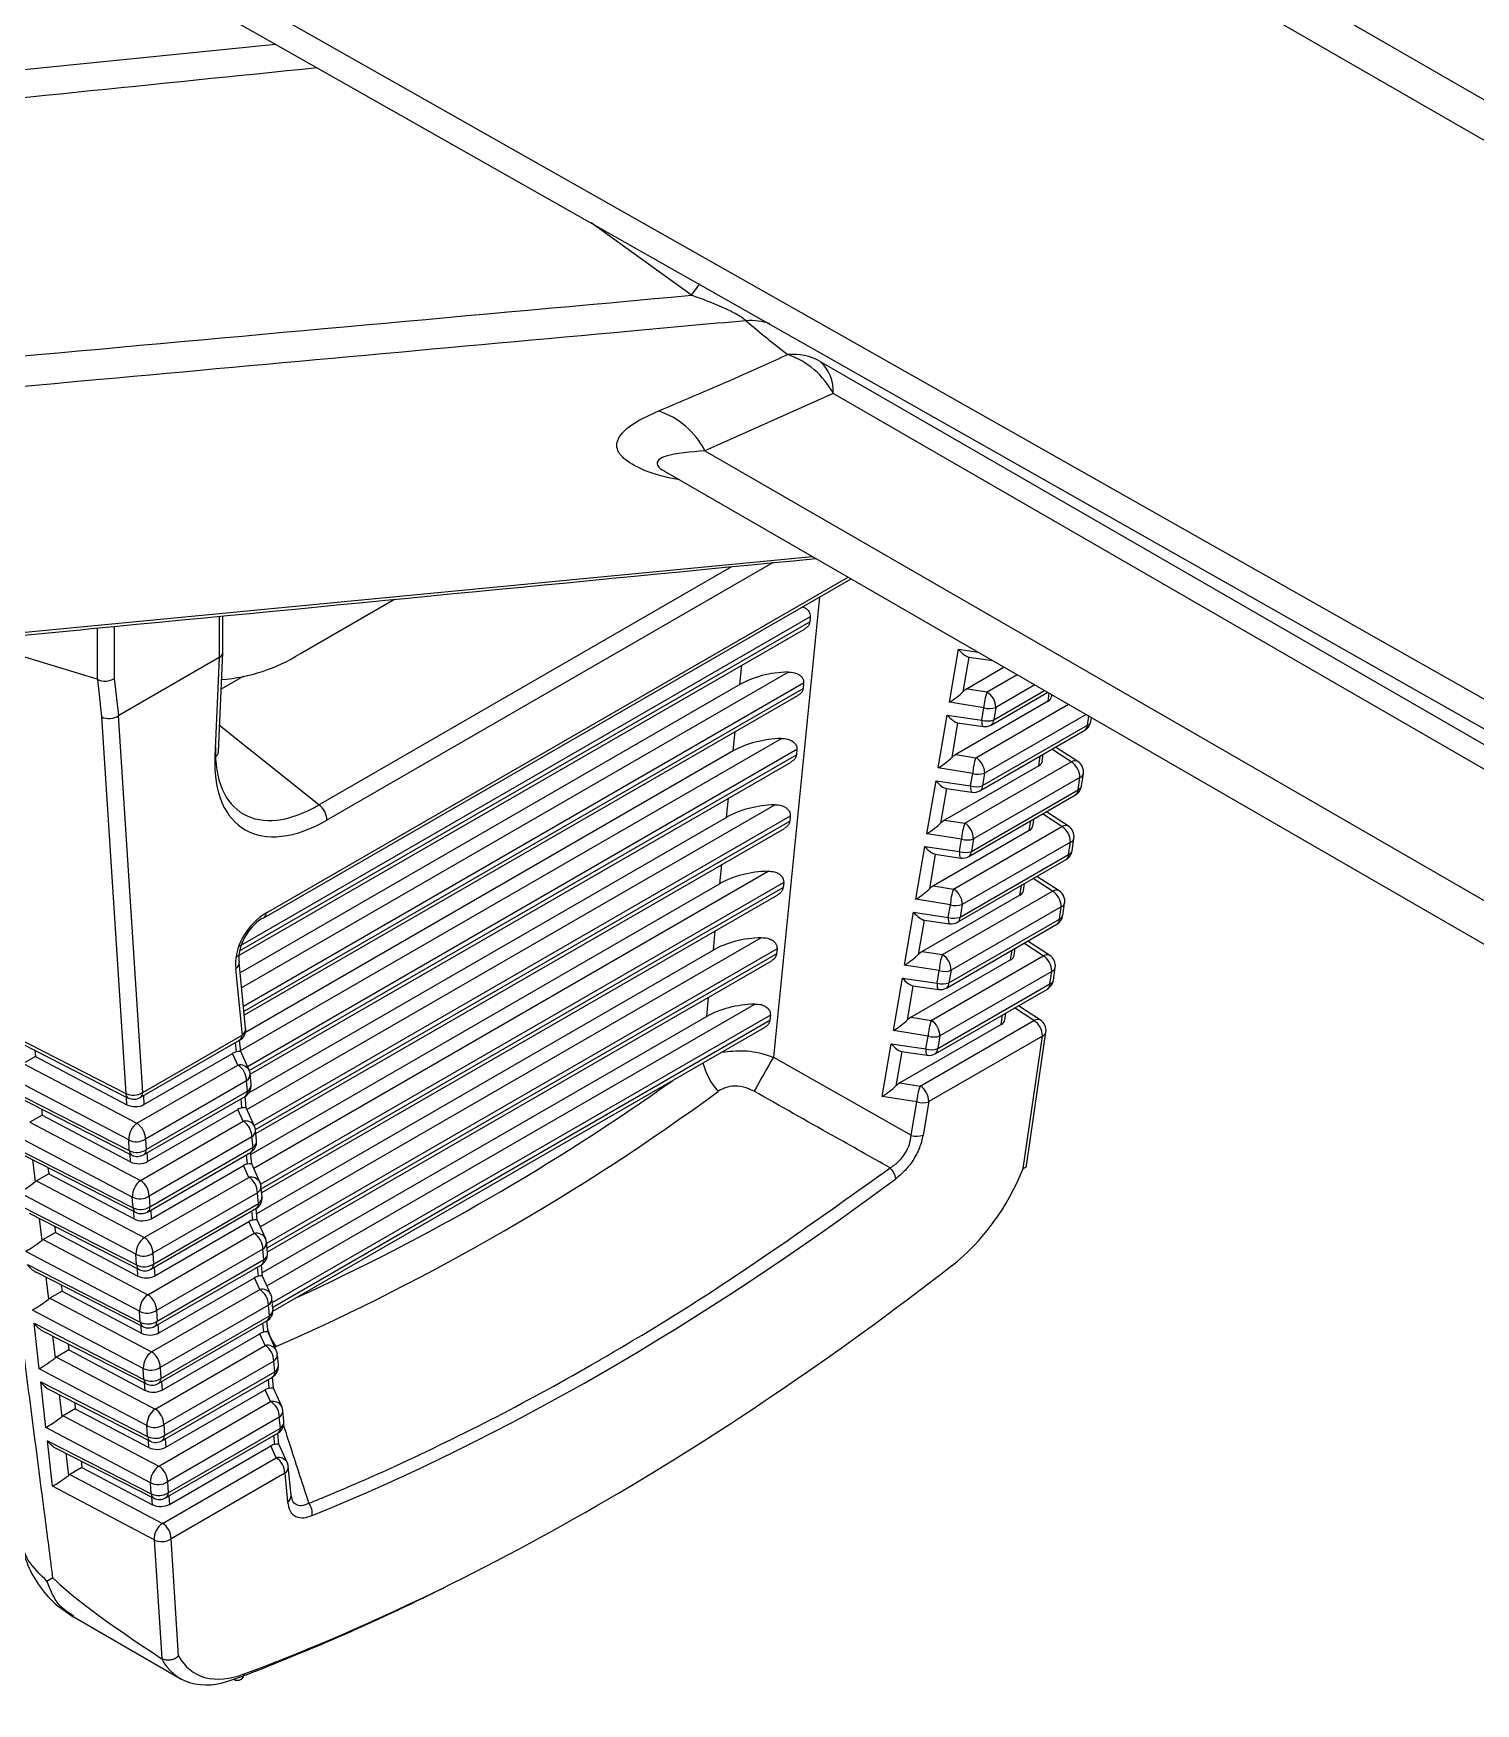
# Model space of a CAD drawing. Extents: x 8 to 113, y 1 to 87.
# Drawn here: x 19.258 to 20.425, y 63.559 to 64.91 of the extents above; entities that cross this region are included whole.
import ezdxf

# ---------------------------------------------------------------- set-up
doc = ezdxf.new("R2010")
doc.units = 0
doc.header["$MEASUREMENT"] = 0
doc.layers.add('OBJECT', color=7, linetype='CONTINUOUS')

msp = doc.modelspace()

# ---------------------------------------------------------------- linework, layer by layer
at = {"layer": 'OBJECT'}
for p, q in [((21.5898, 64.1878), (18.2778, 66.0998)), ((18.2778, 66.0671), (21.5898, 64.1552)), ((18.6258, 64.819), (19.4537, 64.9016)), ((19.7904, 64.6985), (19.709, 64.757)), ((19.8945, 64.6449), (22.6656, 63.0451)), ((19.905, 64.6189), (19.8012, 64.5726)), ((22.675, 63.0198), (19.905, 64.6189)), ((19.8012, 64.5726), (22.6712, 62.9158)), ((19.7682, 64.5563), (19.7684, 64.5562)), ((19.7685, 64.5561), (22.6922, 62.8683)), ((19.0211, 64.4036), (19.888, 64.4871)), ((19.4464, 64.1988), (19.917, 64.4704)), ((19.4888, 64.2861), (19.823, 64.479)), ((19.8563, 64.4822), (19.4953, 64.2738)), ((19.4443, 64.1946), (19.9195, 64.469)), ((19.474, 64.4085), (19.5501, 64.4525)), ((19.8939, 64.4542), (19.8566, 64.0819)), ((19.3235, 64.3884), (19.3235, 64.4305)), ((19.4082, 64.4387), (19.4082, 64.4053)), ((19.4111, 64.4094), (19.4111, 64.439)), ((19.8864, 64.4383), (19.4239, 64.1713)), ((19.4247, 64.1679), (19.886, 64.4342)), ((19.8864, 64.4383), (19.886, 64.4342)), ((19.3095, 64.3877), (19.2059, 64.4192)), ((19.3095, 64.4292), (19.3095, 64.3877)), ((19.4218, 64.1628), (19.8817, 64.4283)), ((19.4082, 64.4053), (19.3269, 64.3583)), ((19.4082, 64.4053), (19.4047, 64.3251)), ((19.4077, 64.3291), (19.4111, 64.4093)), ((19.4082, 64.4053), (19.4082, 64.4053)), ((19.9989, 64.3691), (20.0062, 64.412)), ((20.0062, 64.412), (20.0223, 64.4096)), ((20.0147, 64.4057), (20.0099, 64.3776)), ((20.0146, 64.4057), (20.034, 64.4029)), ((19.4275, 64.3899), (19.4098, 64.3797)), ((19.4264, 64.1384), (19.8685, 64.3936)), ((19.8295, 64.3835), (19.831, 64.3991)), ((20.0433, 64.3975), (20.0132, 64.3801)), ((20.0295, 64.3775), (20.0537, 64.3915)), ((19.3097, 64.3877), (19.3131, 64.3574)), ((19.3269, 64.3583), (19.3235, 64.3884)), ((19.8295, 64.3835), (19.4253, 64.1501)), ((19.881, 64.3846), (19.4279, 64.123)), ((19.4283, 64.1193), (19.8806, 64.3804)), ((19.881, 64.3846), (19.8806, 64.3804)), ((20.0132, 64.3801), (20.0295, 64.3775)), ((20.0327, 64.3507), (20.0785, 64.3772)), ((20.0348, 64.3549), (20.076, 64.3786)), ((20.0681, 64.3832), (20.0365, 64.3649)), ((20.0788, 64.37), (20.0797, 64.3765)), ((19.4286, 64.1161), (19.8763, 64.3746)), ((20.0269, 64.3647), (19.9989, 64.3691)), ((20.0788, 64.37), (20.0041, 64.3269)), ((20.0204, 64.3243), (20.0952, 64.3675)), ((20.0252, 64.3547), (20.0269, 64.3647)), ((20.0365, 64.3649), (20.0348, 64.3549)), ((20.0817, 64.3737), (20.0819, 64.3752)), ((19.3131, 64.3574), (19.3326, 64.0526)), ((19.3463, 64.0533), (19.3268, 64.3583)), ((19.4888, 64.2861), (19.4086, 64.3502)), ((19.9898, 64.316), (19.9971, 64.3588)), ((19.9971, 64.3588), (20.0252, 64.3547)), ((20.0056, 64.3525), (20.0009, 64.3244)), ((20.0056, 64.3525), (20.0263, 64.3495)), ((20.0257, 64.3017), (20.1106, 64.3507)), ((20.1097, 64.3592), (20.0274, 64.3117)), ((20.1106, 64.3507), (20.1117, 64.358)), ((20.1134, 64.3537), (20.1139, 64.3568)), ((19.4255, 64.0873), (19.8631, 64.3399)), ((19.8241, 64.3298), (19.8257, 64.3454)), ((20.0236, 64.2975), (20.1085, 64.3465)), ((19.8241, 64.3298), (19.4294, 64.1019)), ((19.8756, 64.3308), (19.4311, 64.0742)), ((19.4325, 64.0712), (19.8752, 64.3267)), ((19.8756, 64.3308), (19.8752, 64.3267)), ((20.0041, 64.3269), (20.0204, 64.3243)), ((20.0712, 64.3177), (20.0723, 64.3256)), ((20.0741, 64.3214), (20.0749, 64.3271)), ((20.0975, 64.3209), (20.0818, 64.3311)), ((20.1029, 64.3211), (20.0849, 64.3329)), ((19.4332, 64.0682), (19.8709, 64.3208)), ((20.0178, 64.3115), (19.9898, 64.316)), ((20.0712, 64.3177), (19.9951, 64.2738)), ((20.0114, 64.2712), (20.0975, 64.3209)), ((20.0161, 64.3015), (20.0178, 64.3115)), ((20.1045, 64.3083), (20.0184, 64.2586)), ((20.0274, 64.3117), (20.0257, 64.3017)), ((20.103, 64.2983), (20.1045, 64.3083)), ((20.1059, 64.3014), (20.1073, 64.3113)), ((19.9808, 64.2628), (19.9881, 64.3056)), ((19.9881, 64.3056), (20.0161, 64.3015)), ((19.9966, 64.2993), (19.9918, 64.2713)), ((19.9965, 64.2993), (20.0172, 64.2963)), ((20.0167, 64.2485), (20.103, 64.2983)), ((19.4307, 64.0396), (19.8577, 64.2861)), ((19.8187, 64.276), (19.8203, 64.2916)), ((20.0146, 64.2443), (20.101, 64.2942)), ((19.8187, 64.276), (19.432, 64.0528)), ((19.8702, 64.2771), (19.4365, 64.0267)), ((19.4376, 64.0234), (19.8698, 64.273)), ((19.8702, 64.2771), (19.8698, 64.273)), ((19.9951, 64.2738), (20.0114, 64.2712)), ((20.0023, 64.218), (20.0899, 64.2686)), ((20.0636, 64.2654), (20.0647, 64.2733)), ((20.0665, 64.2691), (20.0674, 64.2748)), ((20.0899, 64.2686), (20.0743, 64.2788)), ((20.0953, 64.2688), (20.0774, 64.2805)), ((19.4379, 64.0203), (19.8655, 64.2671)), ((20.0088, 64.2584), (19.9808, 64.2628)), ((20.0636, 64.2654), (19.986, 64.2206)), ((20.0071, 64.2483), (20.0088, 64.2584)), ((20.0969, 64.2559), (20.0093, 64.2054)), ((20.0184, 64.2586), (20.0167, 64.2485)), ((20.0954, 64.246), (20.0969, 64.2559)), ((20.0983, 64.249), (20.0997, 64.259)), ((19.9718, 64.2097), (19.979, 64.2524)), ((19.979, 64.2524), (20.0071, 64.2483)), ((19.9875, 64.2461), (19.9828, 64.2181)), ((19.9875, 64.2461), (20.0082, 64.2431)), ((20.0055, 64.1911), (20.0934, 64.2418)), ((20.0076, 64.1953), (20.0954, 64.246)), ((19.4361, 63.9921), (19.8523, 64.2324)), ((19.8133, 64.2223), (19.8149, 64.2379)), ((20.0877, 64.2165), (20.0698, 64.2282)), ((19.8133, 64.2223), (19.4337, 64.0032)), ((19.8649, 64.2234), (19.4418, 63.9791)), ((19.4422, 63.9755), (19.8644, 64.2192)), ((19.4426, 63.9723), (19.8601, 64.2134)), ((19.8649, 64.2234), (19.8644, 64.2192)), ((19.986, 64.2206), (20.0023, 64.218)), ((19.9933, 64.1649), (20.0823, 64.2163)), ((20.056, 64.2131), (20.0572, 64.2209)), ((20.059, 64.2168), (20.0598, 64.2224)), ((20.0823, 64.2163), (20.0668, 64.2264)), ((19.9997, 64.2052), (19.9718, 64.2097)), ((20.056, 64.2131), (19.977, 64.1675)), ((19.998, 64.1951), (19.9997, 64.2052)), ((20.0893, 64.2036), (20.0003, 64.1523)), ((20.0093, 64.2054), (20.0076, 64.1953)), ((20.0879, 64.1936), (20.0893, 64.2036)), ((20.0907, 64.1967), (20.0921, 64.2067)), ((19.9627, 64.1565), (19.97, 64.1992)), ((19.97, 64.1992), (19.998, 64.1951)), ((19.9785, 64.1929), (19.9737, 64.165)), ((19.9784, 64.1929), (19.9991, 64.1899)), ((19.9965, 64.1379), (20.0858, 64.1895)), ((19.9986, 64.1421), (20.0879, 64.1936)), ((19.4414, 63.9446), (19.847, 64.1787)), ((19.808, 64.1686), (19.8095, 64.1842)), ((20.0747, 64.164), (20.0592, 64.1741)), ((20.0802, 64.1642), (20.0623, 64.1759)), ((19.808, 64.1686), (19.4384, 63.9552)), ((19.8595, 64.1696), (19.4466, 63.9312)), ((19.4469, 63.9276), (19.8591, 64.1655)), ((19.4472, 63.9244), (19.8547, 64.1596)), ((19.8595, 64.1696), (19.8591, 64.1655)), ((20.0485, 64.1608), (19.968, 64.1143)), ((19.977, 64.1675), (19.9933, 64.1649)), ((19.9843, 64.1117), (20.0747, 64.164)), ((20.0485, 64.1608), (20.0496, 64.1686)), ((20.0514, 64.1644), (20.0522, 64.1701)), ((19.4215, 64.1534), (19.4267, 64.0998)), ((19.4296, 64.1053), (19.4244, 64.1589)), ((19.9537, 64.1034), (19.9609, 64.146)), ((19.9609, 64.146), (19.989, 64.1419)), ((19.9907, 64.1521), (19.9627, 64.1565)), ((19.989, 64.1419), (19.9907, 64.1521)), ((20.0817, 64.1513), (19.9913, 64.0991)), ((20.0003, 64.1523), (19.9986, 64.1421)), ((20.0803, 64.1413), (20.0817, 64.1513)), ((20.0831, 64.1443), (20.0846, 64.1544)), ((19.9694, 64.1397), (19.9647, 64.1118)), ((19.9694, 64.1397), (19.9901, 64.1367)), ((19.9875, 64.0847), (20.0782, 64.1371)), ((19.9895, 64.0889), (20.0803, 64.1413)), ((19.4468, 63.897), (19.8416, 64.1249)), ((19.8026, 64.1148), (19.8041, 64.1304)), ((20.0672, 64.1117), (20.0517, 64.1218)), ((20.0726, 64.1119), (20.0548, 64.1236)), ((19.8026, 64.1148), (19.443, 63.9073)), ((19.8541, 64.1159), (19.4512, 63.8833)), ((19.4516, 63.8797), (19.8537, 64.1118)), ((19.4517, 63.8764), (19.8494, 64.1059)), ((19.8541, 64.1159), (19.8537, 64.1118)), ((20.0409, 64.1085), (19.9589, 64.0612)), ((19.968, 64.1143), (19.9843, 64.1117)), ((19.9752, 64.0586), (20.0672, 64.1117)), ((20.0409, 64.1085), (20.042, 64.1162)), ((20.0438, 64.1121), (20.0446, 64.1177)), ((19.2315, 64.1042), (19.3326, 64.0526)), ((19.2383, 64.0982), (19.3346, 64.0489)), ((19.3442, 64.0492), (19.4247, 64.0957)), ((19.3463, 64.0533), (19.4267, 64.0998)), ((19.4222, 64.0862), (19.4215, 64.0938)), ((19.4256, 64.0863), (19.4247, 64.0957)), ((19.9446, 64.0502), (19.9519, 64.0928)), ((19.9519, 64.0928), (19.9799, 64.0887)), ((19.9817, 64.0989), (19.9537, 64.1034)), ((19.9799, 64.0887), (19.9817, 64.0989)), ((20.0742, 64.099), (19.9822, 64.046)), ((19.9913, 64.0991), (19.9895, 64.0889)), ((20.0587, 63.9919), (20.0742, 64.099)), ((20.0614, 63.994), (20.077, 64.1021)), ((19.2595, 64.0825), (19.2497, 64.0769)), ((19.259, 64.0876), (19.2595, 64.0825)), ((19.2595, 64.0825), (19.3336, 64.0435)), ((19.3473, 64.0436), (19.419, 64.085)), ((19.4233, 64.0755), (19.419, 64.085)), ((19.4324, 64.0715), (19.4256, 64.0864)), ((19.8566, 64.0819), (19.968, 64.0187)), ((19.9604, 64.0865), (19.9557, 64.0587)), ((19.9603, 64.0865), (19.981, 64.0835)), ((19.335, 64.015), (19.2356, 64.0674)), ((19.2497, 64.0769), (19.3417, 64.0284)), ((19.3417, 64.0284), (19.4233, 64.0755)), ((19.434, 64.0599), (19.4332, 64.0684)), ((19.2369, 64.0567), (19.3355, 64.0063)), ((19.4303, 64.0629), (19.3487, 64.0157)), ((19.3492, 64.0071), (19.4312, 64.0544)), ((19.4312, 64.0544), (19.4303, 64.0629)), ((19.9589, 64.0612), (19.9752, 64.0586)), ((19.2437, 64.0507), (19.3376, 64.0027)), ((19.2644, 64.0401), (19.2649, 64.035)), ((19.3336, 64.0435), (19.3332, 64.0497)), ((19.3469, 64.0507), (19.3473, 64.0436)), ((19.3471, 64.0029), (19.4291, 64.0502)), ((19.3503, 63.9974), (19.4234, 64.0396)), ((19.4277, 64.0301), (19.4234, 64.0396)), ((19.4266, 64.0409), (19.4259, 64.0484)), ((19.4301, 64.0409), (19.4291, 64.0503)), ((19.4368, 64.0261), (19.43, 64.041)), ((19.9726, 64.0458), (19.9446, 64.0502)), ((19.968, 64.0187), (19.9726, 64.0458)), ((19.9822, 64.046), (19.9776, 64.0189)), ((19.2649, 64.035), (19.2551, 64.0294)), ((19.2551, 64.0294), (19.3446, 63.9821)), ((19.2649, 64.035), (19.3365, 63.9972)), ((19.3446, 63.9821), (19.4277, 64.0301)), ((19.3379, 63.9687), (19.241, 64.0199)), ((19.3355, 64.0063), (19.335, 64.015)), ((19.3487, 64.0157), (19.3492, 64.0071)), ((19.4347, 64.0175), (19.3516, 63.9695)), ((19.4356, 64.009), (19.4347, 64.0175)), ((19.4385, 64.0144), (19.4376, 64.023)), ((19.2422, 64.0092), (19.3385, 63.9601)), ((19.2491, 64.0031), (19.3405, 63.9564)), ((19.2572, 63.999), (19.2593, 63.981)), ((19.3365, 63.9972), (19.3361, 64.0034)), ((19.3498, 64.0045), (19.3503, 63.9974)), ((19.3501, 63.9566), (19.4335, 64.0048)), ((19.3522, 63.9608), (19.4356, 64.009)), ((19.431, 63.9955), (19.4303, 64.003)), ((19.4345, 63.9956), (19.4336, 64.0048)), ((19.2703, 63.9875), (19.2605, 63.9818)), ((19.2697, 63.9926), (19.2703, 63.9875)), ((19.2703, 63.9875), (19.3395, 63.951)), ((19.3475, 63.9359), (19.4322, 63.9847)), ((19.3532, 63.9512), (19.4278, 63.9943)), ((19.4322, 63.9847), (19.4278, 63.9943)), ((19.4412, 63.9808), (19.4345, 63.9956)), ((19.3408, 63.9225), (19.2464, 63.9724)), ((19.2605, 63.9818), (19.3475, 63.9359)), ((19.4392, 63.9721), (19.3545, 63.9233)), ((19.44, 63.9635), (19.4392, 63.9721)), ((19.4429, 63.969), (19.442, 63.9776)), ((19.2476, 63.9617), (19.3414, 63.9138)), ((19.3385, 63.9601), (19.3379, 63.9687)), ((19.3395, 63.951), (19.3391, 63.9571)), ((19.3516, 63.9695), (19.3522, 63.9608)), ((19.3528, 63.9582), (19.3532, 63.9512)), ((19.353, 63.9104), (19.4379, 63.9594)), ((19.3551, 63.9145), (19.44, 63.9635)), ((19.4355, 63.9501), (19.4347, 63.9575)), ((19.4389, 63.9502), (19.438, 63.9594)), ((19.2544, 63.9556), (19.3435, 63.9101)), ((19.2626, 63.9514), (19.2647, 63.9335)), ((19.2751, 63.9451), (19.2757, 63.94)), ((19.3562, 63.9049), (19.4322, 63.9489)), ((19.4366, 63.9394), (19.4322, 63.9489)), ((19.4456, 63.9354), (19.4389, 63.9502)), ((19.2757, 63.94), (19.2659, 63.9343)), ((19.2659, 63.9343), (19.3505, 63.8897)), ((19.2757, 63.94), (19.3424, 63.9048)), ((19.3505, 63.8897), (19.4366, 63.9394)), ((19.4473, 63.9236), (19.4465, 63.9322)), ((19.3438, 63.8763), (19.2518, 63.9248)), ((19.3414, 63.9138), (19.3408, 63.9225)), ((19.3545, 63.9233), (19.3551, 63.9145)), ((19.4436, 63.9267), (19.3575, 63.877)), ((19.358, 63.8683), (19.4444, 63.9181)), ((19.4444, 63.9181), (19.4436, 63.9267)), ((19.253, 63.9142), (19.3443, 63.8675)), ((19.2598, 63.9081), (19.3464, 63.8639)), ((19.268, 63.9039), (19.27, 63.886)), ((19.3424, 63.9048), (19.342, 63.9109)), ((19.3557, 63.9119), (19.3562, 63.9049)), ((19.356, 63.8641), (19.4423, 63.914)), ((19.3591, 63.8587), (19.4367, 63.9035)), ((19.441, 63.894), (19.4367, 63.9035)), ((19.4399, 63.9047), (19.4392, 63.9121)), ((19.4433, 63.9048), (19.4424, 63.914)), ((19.45, 63.89), (19.4433, 63.9048)), ((19.2811, 63.8925), (19.2713, 63.8868)), ((19.2805, 63.8975), (19.2811, 63.8925)), ((19.2811, 63.8925), (19.3454, 63.8585)), ((19.3534, 63.8434), (19.441, 63.894)), ((19.3467, 63.8301), (19.2572, 63.8773)), ((19.2713, 63.8868), (19.3534, 63.8434)), ((19.3443, 63.8675), (19.3438, 63.8763)), ((19.3575, 63.877), (19.358, 63.8683)), ((19.448, 63.8813), (19.3604, 63.8308)), ((19.4488, 63.8727), (19.448, 63.8813)), ((19.4517, 63.8782), (19.4509, 63.8868)), ((19.2584, 63.8667), (19.3473, 63.8212)), ((19.2626, 63.8298), (19.2584, 63.8667)), ((19.3454, 63.8585), (19.345, 63.8646)), ((19.3587, 63.8656), (19.3591, 63.8587)), ((19.3589, 63.8178), (19.4468, 63.8685)), ((19.361, 63.822), (19.4488, 63.8727)), ((19.4443, 63.8593), (19.4436, 63.8667)), ((19.4477, 63.8594), (19.4468, 63.8686)), ((19.2652, 63.8606), (19.3494, 63.8176)), ((19.2734, 63.8564), (19.2754, 63.8385)), ((19.2859, 63.85), (19.2865, 63.845)), ((19.3564, 63.7972), (19.4454, 63.8486)), ((19.362, 63.8125), (19.4411, 63.8581)), ((19.4454, 63.8486), (19.4411, 63.8581)), ((19.4544, 63.8446), (19.4477, 63.8594)), ((19.2865, 63.845), (19.2766, 63.8393)), ((19.2766, 63.8393), (19.3564, 63.7972)), ((19.2865, 63.845), (19.3483, 63.8123)), ((19.4524, 63.836), (19.3634, 63.7846)), ((19.4532, 63.8273), (19.4524, 63.836)), ((19.4561, 63.8327), (19.4553, 63.8414)), ((19.3497, 63.7838), (19.2626, 63.8298)), ((19.3473, 63.8212), (19.3467, 63.8301)), ((19.3604, 63.8308), (19.361, 63.822)), ((19.3619, 63.7716), (19.4512, 63.8231)), ((19.3639, 63.7757), (19.4532, 63.8273)), ((19.4521, 63.814), (19.4512, 63.8231)), ((19.2638, 63.8191), (19.3502, 63.775)), ((19.2679, 63.7823), (19.2638, 63.8191)), ((19.2706, 63.8131), (19.3523, 63.7713)), ((19.2788, 63.8089), (19.2808, 63.7909)), ((19.3483, 63.8123), (19.3479, 63.8183)), ((19.3616, 63.8194), (19.362, 63.8125)), ((19.365, 63.7663), (19.4455, 63.8127)), ((19.4498, 63.8032), (19.4455, 63.8127)), ((19.4487, 63.8139), (19.448, 63.8213)), ((19.4588, 63.7992), (19.4521, 63.814)), ((19.2918, 63.7974), (19.282, 63.7918)), ((19.2913, 63.8025), (19.2918, 63.7974)), ((19.2918, 63.7974), (19.3513, 63.7661)), ((19.3593, 63.751), (19.4498, 63.8032)), ((19.4605, 63.7873), (19.4597, 63.7961)), ((19.3526, 63.7376), (19.2679, 63.7823)), ((19.282, 63.7918), (19.3593, 63.751)), ((19.3502, 63.775), (19.3497, 63.7838)), ((19.3634, 63.7846), (19.3639, 63.7757)), ((19.4568, 63.7906), (19.3663, 63.7383)), ((19.3669, 63.7294), (19.4577, 63.7818)), ((19.4577, 63.7818), (19.4568, 63.7906)), ((19.2692, 63.7716), (19.3532, 63.7287)), ((19.2733, 63.7348), (19.2692, 63.7716)), ((19.3513, 63.7661), (19.3509, 63.7721)), ((19.3646, 63.7731), (19.365, 63.7663)), ((19.3648, 63.7253), (19.4556, 63.7777)), ((19.3679, 63.72), (19.4499, 63.7673)), ((19.4542, 63.7578), (19.4499, 63.7673)), ((19.4531, 63.7686), (19.4524, 63.7758)), ((19.4565, 63.7686), (19.4556, 63.7777)), ((19.4633, 63.7538), (19.4565, 63.7687)), ((19.276, 63.7656), (19.3553, 63.725)), ((19.2842, 63.7614), (19.2862, 63.7434)), ((19.2966, 63.755), (19.2972, 63.7499)), ((19.3623, 63.7047), (19.4542, 63.7578)), ((19.2972, 63.7499), (19.2874, 63.7443)), ((19.2874, 63.7443), (19.3623, 63.7047)), ((19.2972, 63.7499), (19.3542, 63.7198)), ((19.4612, 63.7452), (19.3693, 63.6921)), ((19.4612, 63.7452), (19.4635, 63.7221)), ((19.4664, 63.7275), (19.4641, 63.7507)), ((19.3556, 63.6914), (19.2733, 63.7348)), ((19.3532, 63.7287), (19.3526, 63.7376)), ((19.3663, 63.7383), (19.3669, 63.7294)), ((19.3675, 63.7268), (19.3679, 63.72)), ((19.467, 63.7255), (19.4665, 63.7271)), ((19.3542, 63.7198), (19.3538, 63.7258)), ((19.3556, 63.6914), (19.3617, 63.5954)), ((19.3753, 63.5974), (19.3693, 63.6921)), ((19.2689, 63.658), (19.2737, 63.6608)), ((19.29, 63.6292), (19.3766, 63.5791)), ((19.3617, 63.5954), (19.3614, 63.5955))]:
    msp.add_line(p, q, dxfattribs=at)
at = {"layer": 'OBJECT', "flags": 128}
for points in [[(18.3286, 65.5625), (18.4931, 65.4693), (19.1984, 65.07), (21.6729, 63.6691)], [(18.3893, 65.5048), (19.057, 65.1264), (21.6981, 63.6301)], [(19.7904, 64.6985), (19.7927, 64.7019), (19.7948, 64.7049), (19.7967, 64.7076), (19.797, 64.7081)], [(20.0252, 64.3547), (20.0252, 64.353), (20.0253, 64.3515), (20.0255, 64.3505), (20.0258, 64.3498), (20.0262, 64.3495), (20.0263, 64.3495)], [(20.0161, 64.3015), (20.0161, 64.2998), (20.0162, 64.2983), (20.0165, 64.2973), (20.0168, 64.2966), (20.0172, 64.2963), (20.0172, 64.2963)], [(20.0071, 64.2483), (20.0071, 64.2466), (20.0072, 64.2451), (20.0074, 64.2441), (20.0077, 64.2434), (20.0082, 64.2431), (20.0082, 64.2431)], [(19.998, 64.1951), (19.998, 64.1934), (19.9981, 64.1919), (19.9984, 64.1909), (19.9987, 64.1902), (19.9991, 64.1899), (19.9991, 64.1899)], [(19.4241, 64.1603), (19.4243, 64.1594), (19.4244, 64.1589)], [(19.989, 64.1419), (19.989, 64.1402), (19.9891, 64.1387), (19.9893, 64.1377), (19.9897, 64.137), (19.9901, 64.1367), (19.9901, 64.1367)], [(19.9799, 64.0887), (19.9799, 64.087), (19.98, 64.0855), (19.9803, 64.0845), (19.9806, 64.0838), (19.981, 64.0835), (19.981, 64.0835)]]:
    msp.add_lwpolyline(points, dxfattribs=at)
at = {"layer": 'OBJECT'}
for centre, radius, start, end in [((19.8382, 64.63), 0.048, 71.1281, 94.419), ((20.4369, 65.384), 0.9282, 229.5308, 232.2076), ((19.8721, 64.6051), 0.0456, 60.6468, 95.0917), ((19.8464, 64.5879), 0.0663, 27.9347, 70.8765), ((19.8725, 64.6209), 0.0325, 356.5262, 47.5283), ((19.7432, 64.543), 0.0651, 27.0753, 71.9405), ((19.3994, 64.5274), 0.1403, 274.3817, 302.0948), ((20.066, 64.3634), 0.0392, 158.9144, 178.1156), ((20.0212, 64.3647), 0.0152, 0.7144, 57.2529), ((20.0314, 64.38), 0.016, 253.6116, 288.5533), ((20.0297, 64.37), 0.016, 253.6124, 288.5534), ((20.0277, 64.3594), 0.01, 261.7038, 299.9973), ((20.03, 64.3547), 0.0048, 304.7417, 2.4677), ((20.1035, 64.3552), 0.01, 299.9973, 351.7621), ((20.1058, 64.3505), 0.0048, 304.731, 2.4702), ((20.1093, 64.3547), 0.00428, 288.0401, 346.5776), ((19.4027, 64.3296), 0.00503, 294.343, 354.2644), ((20.057, 64.3102), 0.0392, 158.9158, 178.114), ((20.0122, 64.3115), 0.0153, 0.7156, 57.2499), ((20.1004, 64.3164), 0.00534, 62.1114, 122.9848), ((20.0223, 64.3269), 0.016, 253.606, 288.5534), ((20.0892, 64.3081), 0.0153, 0.7156, 57.2499), ((20.0974, 64.3128), 0.01, 351.7621, 56.8281), ((20.1031, 64.3123), 0.00428, 288.0402, 346.5775), ((20.0206, 64.3168), 0.016, 253.6064, 288.553), ((20.0186, 64.3062), 0.01, 261.7038, 299.9973), ((20.0209, 64.3015), 0.0048, 304.731, 2.4702), ((20.096, 64.3028), 0.01, 299.9973, 351.7621), ((20.0982, 64.2981), 0.0048, 304.7346, 2.4695), ((20.1017, 64.3024), 0.00428, 288.0438, 346.5828), ((19.4799, 64.2736), 0.0154, 0.8625, 54.4995), ((20.048, 64.2571), 0.0392, 158.9158, 178.114), ((20.0031, 64.2584), 0.0153, 0.7156, 57.2499), ((20.0928, 64.2641), 0.00534, 62.106, 123.0003), ((20.0816, 64.2558), 0.0153, 0.7152, 57.2521), ((20.0898, 64.2605), 0.01, 351.7621, 56.8281), ((20.0133, 64.2737), 0.016, 253.6059, 288.5535), ((20.0956, 64.26), 0.00428, 288.0308, 346.5869), ((20.0116, 64.2636), 0.016, 253.6067, 288.5535), ((20.0096, 64.253), 0.01, 261.7038, 299.9973), ((20.0119, 64.2483), 0.0048, 304.7346, 2.4695), ((20.0884, 64.2505), 0.01, 299.9973, 351.7621), ((20.0906, 64.2458), 0.0048, 304.7323, 2.4719), ((20.0941, 64.25), 0.00428, 288.0443, 346.5791), ((20.0389, 64.2039), 0.0392, 158.9142, 178.1155), ((19.9941, 64.2052), 0.0153, 0.7152, 57.2521), ((20.0852, 64.2118), 0.00534, 62.1045, 122.9914), ((20.0741, 64.2035), 0.0153, 0.7156, 57.2499), ((20.0823, 64.2082), 0.01, 351.7621, 56.8281), ((20.0042, 64.2206), 0.016, 253.6116, 288.5535), ((20.088, 64.2077), 0.00428, 288.0469, 346.5797), ((19.4425, 64.1977), 0.00353, 274.6149, 299.6685), ((19.4415, 64.1986), 0.00483, 304.9396, 2.2698), ((20.0025, 64.2104), 0.016, 253.6117, 288.5484), ((20.0005, 64.1998), 0.01, 261.7038, 299.9973), ((20.0028, 64.1951), 0.0048, 304.7323, 2.4719), ((20.0808, 64.1981), 0.01, 299.9973, 351.7621), ((20.0831, 64.1934), 0.0048, 304.7462, 2.4633), ((20.0865, 64.1977), 0.00428, 288.0359, 346.5818), ((20.0299, 64.1508), 0.0392, 158.9158, 178.114), ((19.985, 64.1521), 0.0153, 0.7156, 57.2499), ((20.0777, 64.1595), 0.00534, 62.1108, 122.9851), ((20.0665, 64.1512), 0.0153, 0.7156, 57.2499), ((20.0747, 64.1559), 0.01, 351.7621, 56.8281), ((19.4181, 64.1587), 0.00633, 302.8989, 1.4099), ((19.9952, 64.1674), 0.016, 253.6062, 288.5532), ((20.0804, 64.1554), 0.00428, 288.0404, 346.5773), ((19.9935, 64.1572), 0.016, 253.6114, 288.5537), ((19.9915, 64.1466), 0.01, 261.7038, 299.9973), ((19.9938, 64.1419), 0.0048, 304.7462, 2.4633), ((20.0732, 64.1458), 0.01, 299.9973, 351.7621), ((20.0755, 64.1411), 0.0048, 304.7294, 2.4747), ((20.079, 64.1453), 0.00428, 288.0372, 346.5805), ((19.4197, 64.1043), 0.01, 299.9973, 5.5533), ((19.4235, 64.105), 0.0061, 301.6684, 2.6445), ((20.0209, 64.0976), 0.0392, 158.9164, 178.1133), ((19.976, 64.0989), 0.0153, 0.7156, 57.2499), ((20.0701, 64.1072), 0.00534, 62.0877, 123.0082), ((20.0589, 64.0989), 0.0153, 0.7133, 57.2522), ((20.0671, 64.1036), 0.01, 351.7621, 56.8281), ((19.4219, 64.0996), 0.0048, 304.7323, 2.4719), ((19.9862, 64.1143), 0.016, 253.6021, 288.5573), ((20.0728, 64.1031), 0.00428, 288.0471, 346.5795), ((21.5389, 63.1021), 1.9468, 149.7841, 150.7164), ((19.9844, 64.104), 0.016, 253.6026, 288.5576), ((19.9825, 64.0934), 0.01, 261.7038, 299.9973), ((19.9847, 64.0887), 0.0048, 304.7294, 2.4747), ((19.4251, 64.0674), 0.00832, 29.7624, 102.6039), ((19.4151, 64.0627), 0.0153, 0.7156, 57.2499), ((19.4269, 64.0682), 0.00634, 302.9073, 1.4055), ((19.4233, 64.0674), 0.01, 5.5533, 24.4463), ((19.8504, 64.0899), 0.0524, 194.0463, 222.8228), ((19.3388, 64.0647), 0.0136, 242.8629, 303.3767), ((19.337, 64.0527), 0.00441, 181.3045, 238.2455), ((19.3415, 64.0531), 0.0048, 304.7323, 2.4719), ((19.4241, 64.0589), 0.01, 299.9973, 5.5533), ((19.4264, 64.0542), 0.0048, 304.7391, 2.4651), ((19.4277, 64.0597), 0.00634, 302.9084, 1.4044), ((18.6844, 65.5943), 1.9087, 293.7837, 306.2109), ((18.6841, 65.6004), 1.8851, 294.6317, 305.363), ((20.0118, 64.0445), 0.0392, 158.9142, 178.1155), ((19.967, 64.0458), 0.0153, 0.7133, 57.2522), ((19.3392, 64.0579), 0.01, 242.9367, 299.9973), ((19.9771, 64.0611), 0.016, 253.6112, 288.5482), ((19.3509, 64.0154), 0.0159, 125.3835, 181.4257), ((19.3334, 64.0155), 0.0153, 0.7156, 57.2499), ((19.4296, 64.022), 0.00832, 29.7526, 102.6136), ((19.4195, 64.0173), 0.0152, 0.7144, 57.2529), ((19.4277, 64.022), 0.01, 5.5533, 24.4463), ((19.3412, 64.0271), 0.0136, 242.8571, 303.382), ((19.4285, 64.0135), 0.01, 299.9973, 5.5533), ((19.4313, 64.0228), 0.00633, 302.897, 1.4117), ((19.4321, 64.0143), 0.00633, 302.897, 1.4117), ((19.9725, 64.034), 0.016, 253.6064, 288.5538), ((19.3417, 64.0184), 0.0136, 242.8563, 303.3788), ((19.3399, 64.0064), 0.00441, 181.3075, 238.2376), ((19.3421, 64.0116), 0.01, 242.9367, 299.9973), ((19.3444, 64.0069), 0.0048, 304.7391, 2.4651), ((19.4308, 64.0087), 0.0048, 304.7417, 2.4677), ((19.434, 63.9766), 0.00832, 29.7628, 102.6035), ((19.4239, 63.9719), 0.0153, 0.7156, 57.2499), ((19.9388, 63.9806), 0.017, 9.7656, 43.914), ((19.3538, 63.9691), 0.0159, 125.3818, 181.4258), ((19.3363, 63.9693), 0.0152, 0.7144, 57.2529), ((19.4357, 63.9774), 0.00634, 302.909, 1.4039), ((19.4321, 63.9766), 0.01, 5.5533, 24.4463), ((19.3441, 63.9809), 0.0136, 242.8571, 303.382), ((19.3447, 63.9722), 0.0136, 242.857, 303.3826), ((19.3429, 63.9602), 0.00441, 181.3121, 238.2322), ((19.3451, 63.9653), 0.01, 242.9367, 299.9973), ((19.3474, 63.9606), 0.0048, 304.7417, 2.4677), ((19.4329, 63.968), 0.01, 299.9973, 5.5533), ((19.4352, 63.9633), 0.0048, 304.731, 2.4702), ((19.4365, 63.9689), 0.00634, 302.9073, 1.4055), ((19.3568, 63.9229), 0.0159, 125.3828, 181.4248), ((19.3393, 63.9231), 0.0153, 0.7156, 57.2499), ((19.4384, 63.9312), 0.00832, 29.7624, 102.6039), ((19.4283, 63.9265), 0.0153, 0.7156, 57.2499), ((19.4401, 63.932), 0.00634, 302.9073, 1.4055), ((19.4365, 63.9312), 0.01, 5.5533, 24.4463), ((19.3471, 63.9346), 0.0136, 242.8563, 303.3788), ((19.4373, 63.9226), 0.01, 299.9973, 5.5533), ((19.4396, 63.9179), 0.0048, 304.7346, 2.4695), ((19.441, 63.9234), 0.00634, 302.909, 1.4039), ((19.3476, 63.9259), 0.0136, 242.8571, 303.382), ((19.3458, 63.9139), 0.00441, 181.3154, 238.2289), ((19.348, 63.919), 0.01, 242.9367, 299.9973), ((19.3503, 63.9143), 0.0048, 304.731, 2.4702), ((19.3597, 63.8767), 0.0159, 125.3856, 181.4237), ((19.3422, 63.8768), 0.0153, 0.7156, 57.2499), ((19.4428, 63.8859), 0.00832, 29.7596, 102.6069), ((19.4327, 63.8812), 0.0153, 0.7152, 57.2521), ((19.4409, 63.8859), 0.01, 5.5533, 24.4463), ((19.35, 63.8884), 0.0136, 242.8568, 303.3821), ((19.4418, 63.8772), 0.01, 299.9973, 5.5533), ((19.4445, 63.8867), 0.00633, 302.8967, 1.4117), ((19.4454, 63.878), 0.00634, 302.9043, 1.4085), ((19.3506, 63.8796), 0.0136, 242.8629, 303.3767), ((19.3488, 63.8676), 0.00441, 181.3121, 238.2322), ((19.351, 63.8728), 0.01, 242.9367, 299.9973), ((19.3532, 63.868), 0.0048, 304.7346, 2.4695), ((19.444, 63.8725), 0.0048, 304.7323, 2.4719), ((19.4472, 63.8405), 0.00832, 29.7628, 102.6035), ((19.4371, 63.8358), 0.0153, 0.7156, 57.2499), ((19.4913, 63.8745), 0.0458, 196.9454, 215.7453), ((19.3627, 63.8305), 0.0159, 125.3812, 181.4266), ((19.3452, 63.8306), 0.0153, 0.7152, 57.2521), ((19.4489, 63.8413), 0.00634, 302.909, 1.4039), ((19.4453, 63.8405), 0.01, 5.5533, 24.4463), ((19.3529, 63.8422), 0.0136, 242.8536, 303.3854), ((19.3535, 63.8333), 0.0136, 242.8563, 303.3793), ((19.3562, 63.8218), 0.0048, 304.7323, 2.4719), ((19.4462, 63.8318), 0.01, 299.9973, 5.5533), ((19.4484, 63.827), 0.0048, 304.7462, 2.4633), ((19.4498, 63.8326), 0.00633, 302.8968, 1.4119), ((19.3517, 63.8213), 0.00441, 181.3069, 238.2374), ((19.3539, 63.8265), 0.01, 242.9367, 299.9973), ((19.3656, 63.7842), 0.0159, 125.3823, 181.427), ((19.3481, 63.7844), 0.0153, 0.7156, 57.2499), ((19.4516, 63.7951), 0.00832, 29.7655, 102.6007), ((19.4416, 63.7904), 0.0153, 0.7156, 57.2499), ((19.4534, 63.7959), 0.00634, 302.9073, 1.4055), ((19.4497, 63.7951), 0.01, 5.5533, 24.4463), ((19.3559, 63.7959), 0.0136, 242.8627, 303.3762), ((19.4506, 63.7863), 0.01, 299.9973, 5.5533), ((19.4529, 63.7816), 0.0048, 304.7294, 2.4747), ((19.4542, 63.7871), 0.00634, 302.9059, 1.4069), ((19.3565, 63.7871), 0.0136, 242.8574, 303.3821), ((19.3547, 63.7751), 0.00441, 181.3113, 238.2322), ((19.3569, 63.7802), 0.01, 242.9367, 299.9973), ((19.3591, 63.7755), 0.0048, 304.7462, 2.4633), ((19.4562, 63.75), 0.00805, 28.3123, 104.0542), ((19.446, 63.745), 0.0153, 0.7133, 57.2522), ((19.4542, 63.7497), 0.01, 5.5533, 24.4463), ((19.3685, 63.738), 0.0159, 125.385, 181.4243), ((19.3511, 63.7382), 0.0153, 0.7156, 57.2499), ((19.4578, 63.7505), 0.00634, 302.9084, 1.4044), ((19.3588, 63.7497), 0.0136, 242.8569, 303.382), ((19.3594, 63.7408), 0.0136, 242.8568, 303.3827), ((19.3576, 63.7288), 0.00441, 181.3113, 238.2322), ((19.3621, 63.7292), 0.0048, 304.7294, 2.4747), ((19.4603, 63.7272), 0.0061, 301.6671, 2.6458), ((19.3598, 63.7339), 0.01, 242.9367, 299.9973), ((19.4696, 63.7128), 0.0139, 352.4639, 36.172), ((19.3715, 63.6918), 0.0159, 125.3812, 181.4266), ((19.354, 63.6919), 0.0153, 0.7133, 57.2522), ((19.3618, 63.7035), 0.0136, 242.8563, 303.3787), ((19.4231, 63.5831), 0.00543, 237.554, 356.5853)]:
    msp.add_arc(centre, radius, start, end, dxfattribs=at)
for centre, major_axis, ratio, start_param, end_param in [((19.4011, 64.4096), (0.01, -0.00021), 0.593676, 5.510532, 6.29593), ((20.0087, 64.4167), (-0.0077, 0.0106), 0.37214, 1.74648, 2.800892), ((19.8719, 64.3586), (0.0602, -0.0001), 0.582929, 1.627585, 2.352515), ((19.3164, 64.3254), (-0.0072, 0.0624), 0.110772, 6.208863, 6.235043), ((19.3164, 64.3924), (0.00999, 0.00056), 0.611383, 3.944845, 5.463282), ((20.0014, 64.3738), (0.0114, 0.0082), 0.177132, 4.362399, 5.416811), ((20.0126, 64.372), (0.00685, 0.00862), 0.521027, 0.922949, 1.32921), ((20.0716, 64.3742), (0.0101, 0), 0.579269, 5.498575, 6.20079), ((19.3198, 64.3626), (0.00996, 0.00088), 0.657558, 3.926517, 5.438599), ((19.3363, 64.2173), (-0.0092, 0.1411), 0.052174, 0.02575, 0.032105), ((19.9997, 64.3635), (-0.0077, 0.0106), 0.37214, 1.74648, 2.800892), ((19.8665, 64.3048), (0.0602, -0.0001), 0.582929, 1.627585, 2.352515), ((19.5006, 64.3812), (0.0732, 0.1141), 0.544414, 2.390031, 3.953231), ((19.4935, 64.3857), (0.067, 0.1062), 0.54181, 2.386027, 3.949227), ((19.9924, 64.3207), (0.0114, 0.0082), 0.177132, 4.362399, 5.416811), ((20.0036, 64.3189), (0.00685, 0.00862), 0.521027, 0.922949, 1.32921), ((20.0641, 64.3219), (0.0101, 0), 0.579269, 5.498575, 6.20079), ((19.9906, 64.3103), (-0.0077, 0.0106), 0.37214, 1.74648, 2.800892), ((19.8611, 64.2511), (0.0602, -0.0001), 0.582929, 1.627585, 2.352515), ((19.9833, 64.2675), (0.0114, 0.0082), 0.177132, 4.362399, 5.416811), ((19.9945, 64.2657), (0.00685, 0.00862), 0.521027, 0.922949, 1.32921), ((20.0565, 64.2696), (0.0101, 0), 0.579269, 5.498575, 6.20079), ((19.9816, 64.2571), (-0.0077, 0.0106), 0.37214, 1.74648, 2.800892), ((19.8557, 64.1974), (0.0602, -0.0001), 0.582929, 1.627585, 2.352515), ((19.9743, 64.2144), (0.0114, 0.0082), 0.177132, 4.362399, 5.416811), ((19.9855, 64.2126), (0.00685, 0.00862), 0.521027, 0.922949, 1.32921), ((20.0489, 64.2173), (0.0101, 0), 0.579269, 5.498575, 6.20079), ((19.455, 64.1669), (0.0231, 0.0327), 0.746254, 1.016584, 2.42811), ((19.4479, 64.1714), (0.0172, 0.0247), 0.671525, 1.018401, 2.429927), ((19.9725, 64.2039), (-0.0077, 0.0106), 0.37214, 1.74648, 2.800892), ((19.8503, 64.1436), (0.0602, -0.0001), 0.582929, 1.627585, 2.352515), ((19.9653, 64.1612), (0.0114, 0.0082), 0.177132, 4.362399, 5.416811), ((19.9765, 64.1594), (0.00685, 0.00862), 0.521027, 0.922949, 1.32921), ((20.0413, 64.1649), (0.0101, 0), 0.579269, 5.498575, 6.20079), ((19.9635, 64.1507), (-0.0077, 0.0106), 0.37214, 1.74648, 2.800892), ((19.845, 64.0899), (0.0602, -0.0001), 0.582929, 1.627585, 2.352515), ((19.9562, 64.1081), (0.0114, 0.0082), 0.177132, 4.362399, 5.416811), ((19.9674, 64.1063), (0.00685, 0.00862), 0.521027, 0.922949, 1.32921), ((20.0338, 64.1126), (0.0101, 0), 0.579269, 5.498575, 6.20079), ((19.9544, 64.0975), (-0.0077, 0.0106), 0.37214, 1.74648, 2.800892), ((19.4188, 64.0772), (0.0068, 0.00838), 0.543452, 0.550853, 0.957114), ((19.4158, 64.0837), (0.00979, 0.00262), 0.107022, 6.265381, 7.11643), ((19.9472, 64.0549), (0.0114, 0.0082), 0.177132, 4.362399, 5.416811), ((19.9584, 64.0531), (0.00685, 0.00862), 0.521027, 0.922949, 1.32921), ((19.3403, 64.0478), (0.01, 0), 0.585374, 3.981212, 5.493294), ((19.4232, 64.0318), (0.0068, 0.00838), 0.543452, 0.550853, 0.957114), ((19.4203, 64.0383), (0.00979, 0.00262), 0.107022, 6.265381, 7.11643), ((19.3432, 64.0016), (0.01, 0), 0.585374, 3.981212, 5.493294), ((19.4276, 63.9864), (0.0068, 0.00838), 0.543452, 0.550853, 0.957114), ((19.4247, 63.9929), (0.00979, 0.00262), 0.107022, 6.265381, 7.11643), ((19.9911, 63.9912), (0.0591, 0.0928), 0.546175, 4.132403, 5.053937), ((19.253, 63.9776), (0.00933, 0.00637), 0.079382, 3.868413, 5.38685), ((19.2605, 63.9737), (0.00501, 0.00866), 0.577652, 0.786964, 0.960864), ((19.7995, 65.5521), (1.1655, 1.8319), 0.546187, 3.795705, 4.104734), ((19.3462, 63.9554), (0.01, 0), 0.585374, 3.981212, 5.493294), ((19.4321, 63.941), (0.0068, 0.00838), 0.543452, 0.550853, 0.957114), ((19.4291, 63.9476), (0.00979, 0.00262), 0.107022, 6.265381, 7.11643), ((19.2584, 63.9301), (0.00933, 0.00637), 0.079382, 3.868413, 5.38685), ((19.2659, 63.9262), (0.00501, 0.00866), 0.577652, 0.786964, 0.960864), ((19.2596, 63.9194), (-0.008, 0.0116), 0.599529, 1.609086, 2.301254), ((19.3491, 63.9091), (0.01, 0), 0.585374, 3.981212, 5.493294), ((19.797, 65.4995), (1.2039, 1.8907), 0.546175, 3.768895, 4.132403), ((19.4365, 63.8956), (0.0068, 0.00838), 0.543452, 0.550853, 0.957114), ((19.4335, 63.9022), (0.00979, 0.00262), 0.107022, 6.265381, 7.11643), ((19.2638, 63.8826), (0.00933, 0.00637), 0.079382, 3.868413, 5.38685), ((19.2713, 63.8786), (0.00501, 0.00866), 0.577652, 0.786964, 0.960864), ((19.265, 63.8719), (-0.008, 0.0116), 0.599529, 1.609086, 2.301254), ((19.3521, 63.8629), (0.01, 0), 0.585374, 3.981212, 5.493294), ((19.4409, 63.8503), (0.0068, 0.00838), 0.543452, 0.550853, 0.957114), ((19.4379, 63.8568), (0.00979, 0.00262), 0.107022, 6.265381, 7.11643), ((19.2692, 63.8351), (0.00933, 0.00637), 0.079382, 3.868413, 5.38685), ((19.2766, 63.8311), (0.00501, 0.00866), 0.577652, 0.786964, 0.960864), ((19.2704, 63.8244), (-0.008, 0.0116), 0.599529, 1.609086, 2.301254), ((19.355, 63.8167), (0.01, 0), 0.585374, 3.981212, 5.493294), ((19.4453, 63.8049), (0.0068, 0.00838), 0.543452, 0.550853, 0.957114), ((19.4423, 63.8114), (0.00979, 0.00262), 0.107022, 6.265381, 7.11643), ((19.2746, 63.7875), (0.00933, 0.00637), 0.079382, 3.868413, 5.38685), ((19.282, 63.7836), (0.00501, 0.00866), 0.577652, 0.786964, 0.960864), ((19.2758, 63.7769), (-0.008, 0.0116), 0.599529, 1.609086, 2.301254), ((19.4497, 63.7595), (0.0068, 0.00838), 0.543452, 0.550853, 0.957114), ((19.4467, 63.766), (0.00979, 0.00262), 0.107022, 6.265381, 7.11643), ((19.3579, 63.7704), (0.01, 0), 0.585374, 3.981212, 5.493294), ((19.28, 63.74), (0.00933, 0.00637), 0.079382, 3.868413, 5.38685), ((19.2874, 63.7361), (0.00501, 0.00866), 0.577652, 0.786964, 0.960864), ((19.3609, 63.7242), (0.01, 0), 0.585374, 3.981212, 5.493294), ((20.9693, 62.7982), (1.703, -0.8762), 0.039926, 3.257339, 3.498452), ((19.79, 65.504), (1.2089, 1.8994), 0.546317, 3.7688, 3.877285), ((19.4395, 63.6814), (0.0641, 0.1015), 0.548826, 2.830491, 3.767112), ((19.4466, 63.6769), (0.0591, 0.0928), 0.546175, 2.847361, 3.768895)]:
    msp.add_ellipse(centre, major_axis=major_axis, ratio=ratio, start_param=start_param, end_param=end_param, dxfattribs=at)
for points, knots in [([(19.4875, 64.8825), (19.3571, 64.8692), (19.0747, 64.8405), (18.7922, 64.8123), (18.6401, 64.7972)], [0, 0, 0, 0, 0.461524, 1, 1, 1, 1]), ([(18.7047, 64.5998), (18.8902, 64.6167), (19.2519, 64.6497), (19.6141, 64.6825), (19.7904, 64.6985)], [0, 0, 0, 0, 0.513008, 1, 1, 1, 1]), ([(19.8345, 64.6779), (19.8333, 64.6788), (19.8311, 64.6806), (19.8245, 64.6844), (19.8109, 64.6909), (19.7989, 64.6954), (19.7904, 64.6985)], [0, 0, 0, 0, 0.128046, 0.25539, 0.479324, 1, 1, 1, 1]), ([(19.8345, 64.6779), (19.8035, 64.6751), (19.6293, 64.6592), (19.2578, 64.6254), (18.9178, 64.5942), (18.7208, 64.5762)], [0, 0, 0, 0, 0.083466, 0.469044, 1, 1, 1, 1]), ([(19.7634, 64.6048), (19.7854, 64.6141), (19.8205, 64.6289), (19.8551, 64.6446), (19.8681, 64.6505)], [0, 0, 0, 0, 0.624895, 1, 1, 1, 1]), ([(19.7807, 64.5491), (19.7768, 64.5498), (19.762, 64.5527), (19.7434, 64.56), (19.7299, 64.5705), (19.729, 64.5831), (19.7417, 64.5949), (19.7571, 64.6019), (19.7634, 64.6048)], [0, 0, 0, 0, 0.062471, 0.233219, 0.384214, 0.558177, 0.817635, 1, 1, 1, 1]), ([(19.8012, 64.5726), (19.7894, 64.5716), (19.7736, 64.5703), (19.7629, 64.5655), (19.7618, 64.5617), (19.7644, 64.5584), (19.7679, 64.5566), (19.7686, 64.5563)], [0, 0, 0, 0, 0.5058477, 0.6783849, 0.852192, 0.9709044, 1, 1, 1, 1]), ([(19.0294, 64.4023), (19.1211, 64.4111), (19.4085, 64.4386), (19.6955, 64.4665), (19.8908, 64.4855)], [0, 0, 0, 0, 0.319363, 1, 1, 1, 1]), ([(19.8802, 64.4463), (19.881, 64.446), (19.8827, 64.4454), (19.8848, 64.4434), (19.8863, 64.4409), (19.8864, 64.4391), (19.8864, 64.4383)], [0, 0, 0, 0, 0.205702, 0.47896, 0.753712, 1, 1, 1, 1]), ([(19.886, 64.4342), (19.8858, 64.4333), (19.8854, 64.4316), (19.8837, 64.4296), (19.8823, 64.4288), (19.8816, 64.4284)], [0, 0, 0, 0, 0.359205, 0.716865, 1, 1, 1, 1]), ([(19.8685, 64.3936), (19.8702, 64.3935), (19.8732, 64.3934), (19.8769, 64.3919), (19.8795, 64.3897), (19.881, 64.3872), (19.881, 64.3854), (19.881, 64.3846)], [0, 0, 0, 0, 0.2782962, 0.4907959, 0.6659749, 0.8421109, 1, 1, 1, 1]), ([(19.8806, 64.3804), (19.8804, 64.3796), (19.88, 64.3779), (19.8783, 64.3759), (19.8769, 64.375), (19.8762, 64.3746)], [0, 0, 0, 0, 0.359205, 0.716865, 1, 1, 1, 1]), ([(19.8631, 64.3399), (19.8648, 64.3398), (19.8678, 64.3397), (19.8715, 64.3381), (19.8741, 64.336), (19.8756, 64.3334), (19.8756, 64.3317), (19.8756, 64.3308)], [0, 0, 0, 0, 0.278302, 0.490791, 0.665972, 0.842109, 1, 1, 1, 1]), ([(19.8752, 64.3267), (19.875, 64.3259), (19.8746, 64.3241), (19.873, 64.3222), (19.8715, 64.3213), (19.8708, 64.3209)], [0, 0, 0, 0, 0.3591613, 0.7168443, 1, 1, 1, 1]), ([(19.8577, 64.2861), (19.8594, 64.2861), (19.8624, 64.286), (19.8662, 64.2844), (19.8687, 64.2823), (19.8702, 64.2797), (19.8702, 64.2779), (19.8702, 64.2771)], [0, 0, 0, 0, 0.278302, 0.490791, 0.665972, 0.842109, 1, 1, 1, 1]), ([(19.8698, 64.273), (19.8696, 64.2721), (19.8692, 64.2704), (19.8676, 64.2684), (19.8661, 64.2676), (19.8655, 64.2672)], [0, 0, 0, 0, 0.3591613, 0.7168443, 1, 1, 1, 1]), ([(19.8523, 64.2324), (19.854, 64.2323), (19.857, 64.2322), (19.8608, 64.2307), (19.8633, 64.2285), (19.8648, 64.226), (19.8648, 64.2242), (19.8649, 64.2234)], [0, 0, 0, 0, 0.278302, 0.490791, 0.665972, 0.842109, 1, 1, 1, 1]), ([(19.8644, 64.2192), (19.8642, 64.2184), (19.8638, 64.2167), (19.8622, 64.2147), (19.8607, 64.2138), (19.8601, 64.2134)], [0, 0, 0, 0, 0.3591613, 0.7168443, 1, 1, 1, 1]), ([(19.2737, 63.6608), (19.2731, 63.6652), (19.2703, 63.6872), (19.2583, 63.7795), (19.2353, 63.9572), (19.2163, 64.1164), (19.2056, 64.2057)], [0, 0, 0, 0, 0.024147, 0.120738, 0.507103, 1, 1, 1, 1]), ([(19.847, 64.1787), (19.8486, 64.1786), (19.8516, 64.1785), (19.8554, 64.1769), (19.8579, 64.1748), (19.8594, 64.1722), (19.8595, 64.1705), (19.8595, 64.1696)], [0, 0, 0, 0, 0.278303, 0.490791, 0.665972, 0.842109, 1, 1, 1, 1]), ([(19.8591, 64.1655), (19.8589, 64.1647), (19.8585, 64.1629), (19.8568, 64.161), (19.8553, 64.1601), (19.8547, 64.1597)], [0, 0, 0, 0, 0.3591613, 0.7168443, 1, 1, 1, 1]), ([(19.8416, 64.1249), (19.8433, 64.1249), (19.8462, 64.1248), (19.85, 64.1232), (19.8526, 64.1211), (19.854, 64.1185), (19.8541, 64.1167), (19.8541, 64.1159)], [0, 0, 0, 0, 0.278303, 0.490792, 0.665974, 0.842141, 1, 1, 1, 1]), ([(19.8537, 64.1118), (19.8535, 64.1109), (19.8531, 64.1092), (19.8514, 64.1072), (19.85, 64.1064), (19.8493, 64.106)], [0, 0, 0, 0, 0.359162, 0.716844, 1, 1, 1, 1]), ([(19.8148, 64.086), (19.8208, 64.0867), (19.8328, 64.0881), (19.8475, 64.0852), (19.855, 64.0824), (19.8566, 64.0819)], [0, 0, 0, 0, 0.44304, 0.885225, 1, 1, 1, 1]), ([(19.8409, 64.0544), (19.838, 64.0557), (19.8324, 64.0583), (19.8234, 64.0589), (19.8165, 64.0572), (19.8132, 64.055), (19.812, 64.0543)], [0, 0, 0, 0, 0.2889384, 0.5787694, 0.8519438, 1, 1, 1, 1]), ([(19.951, 63.9924), (19.9355, 64.0011), (19.8987, 64.0217), (19.862, 64.0424), (19.8409, 64.0544)], [0, 0, 0, 0, 0.422662, 1, 1, 1, 1]), ([(19.951, 63.9924), (19.9536, 63.9941), (19.9581, 63.9972), (19.9635, 64.0041), (19.967, 64.0114), (19.9677, 64.0162), (19.968, 64.0187)], [0, 0, 0, 0, 0.295332, 0.524714, 0.754462, 1, 1, 1, 1]), ([(19.9776, 64.0189), (19.9768, 64.0154), (19.9752, 64.0086), (19.9696, 63.9982), (19.9628, 63.9895), (19.9579, 63.9854), (19.9555, 63.9835)], [0, 0, 0, 0, 0.261885, 0.524406, 0.776422, 1, 1, 1, 1]), ([(19.4808, 63.721), (19.4854, 63.7228), (19.5086, 63.7323), (19.5861, 63.7662), (19.6646, 63.8068), (19.7432, 63.8527), (19.822, 63.9003), (19.896, 63.9531), (19.951, 63.9924)], [0, 0, 0, 0, 0.029967, 0.149857, 0.5, 0.529967, 0.649857, 1, 1, 1, 1]), ([(20.0612, 63.994), (20.0612, 63.9938), (20.0611, 63.993), (20.0601, 63.9923), (20.0591, 63.992), (20.0587, 63.9919), (20.0587, 63.9919)], [0, 0, 0, 0, 0.270177, 0.749384, 0.969665, 1, 1, 1, 1]), ([(19.4808, 63.721), (19.476, 63.7358), (19.4691, 63.7569), (19.4623, 63.7781), (19.4602, 63.7844)], [0, 0, 0, 0, 0.704032, 1, 1, 1, 1]), ([(19.4668, 63.7255), (19.4667, 63.7256), (19.4665, 63.7259), (19.4665, 63.7271), (19.4665, 63.7277)], [0, 0, 0, 0, 0.438014, 1, 1, 1, 1]), ([(19.4635, 63.7221), (19.464, 63.7194), (19.465, 63.7141), (19.4699, 63.7098), (19.4763, 63.7086), (19.4811, 63.7102), (19.4834, 63.711)], [0, 0, 0, 0, 0.261885, 0.524406, 0.776422, 1, 1, 1, 1]), ([(19.4808, 63.721), (19.4787, 63.72), (19.4749, 63.7183), (19.4704, 63.7195), (19.4678, 63.722), (19.4671, 63.7247), (19.467, 63.7255)], [0, 0, 0, 0, 0.345437, 0.613734, 0.88246, 1, 1, 1, 1]), ([(19.2472, 63.6934), (19.2486, 63.6866), (19.2515, 63.673), (19.2614, 63.6549), (19.2742, 63.6397), (19.285, 63.6325), (19.2902, 63.629)], [0, 0, 0, 0, 0.258946, 0.516517, 0.765539, 1, 1, 1, 1]), ([(19.2689, 63.658), (19.2632, 63.6634), (19.252, 63.674), (19.2489, 63.6871), (19.2475, 63.6935)], [0, 0, 0, 0, 0.516026, 1, 1, 1, 1]), ([(19.2906, 63.6296), (19.2863, 63.6323), (19.2765, 63.6385), (19.2716, 63.651), (19.2689, 63.658)], [0, 0, 0, 0, 0.4456297, 1, 1, 1, 1]), ([(19.3617, 63.5954), (19.3626, 63.595), (19.3644, 63.5942), (19.3677, 63.5941), (19.371, 63.5947), (19.3735, 63.596), (19.3748, 63.597), (19.3752, 63.5973), (19.3753, 63.5974)], [0, 0, 0, 0, 0.219279, 0.438503, 0.65924, 0.882985, 0.985836, 1, 1, 1, 1])]:
    msp.add_open_spline(points, degree=3, knots=knots, dxfattribs=at)

doc.saveas('drawing.dxf')
